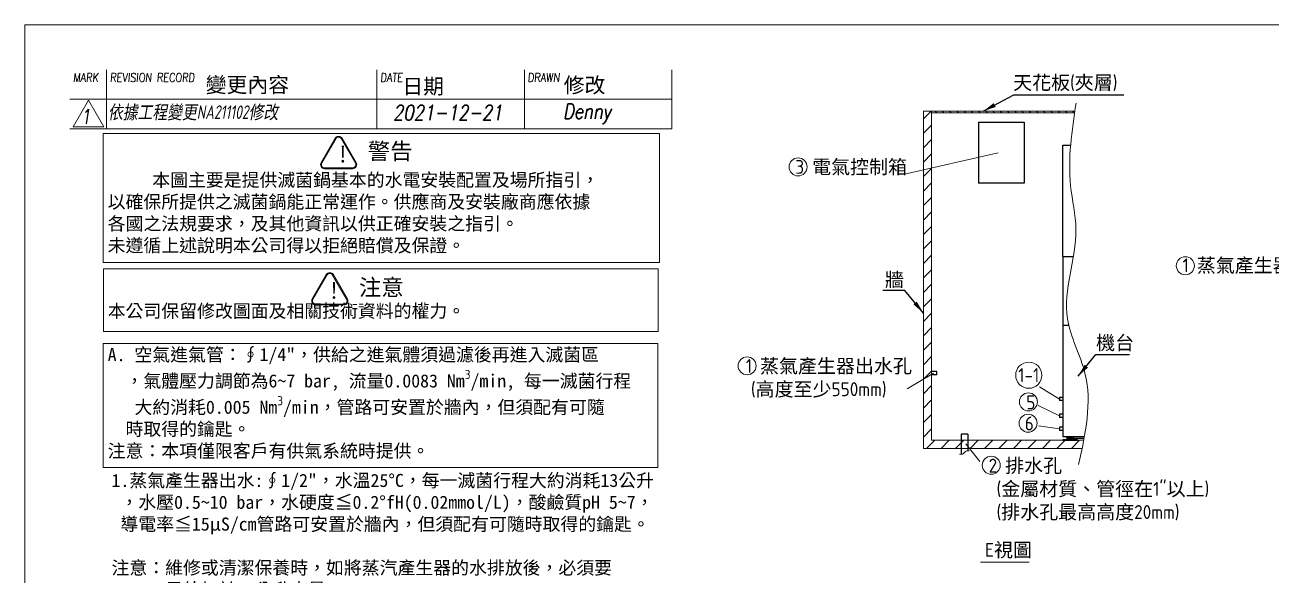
# Model space of a CAD drawing. Header units: millimetres. Extents: x 14537 to 27722, y 108 to 9378.
# Drawn here: x 14537 to 22145, y 6018 to 9378 of the extents above; entities that cross this region are included whole.
import ezdxf

# ---------------------------------------------------------------- set-up
doc = ezdxf.new("R2010")
doc.units = ezdxf.units.MM
doc.header["$MEASUREMENT"] = 0
doc.linetypes.add('CENTER2', pattern=[28.575, 19.05, -3.175, 3.175, -3.175])
doc.linetypes.add('HIDDEN', pattern=[9.525, 6.35, -3.175])
doc.layers.get('0').update_dxf_attribs({"lineweight": 25})
for name, color, linetype, lineweight in [('D', 3, 'Continuous', 13), ('F', 7, 'Continuous', 15), ('H', 2, 'HIDDEN', 15), ('S', 4, 'Continuous', 15), ('T', 4, 'Continuous', 15)]:
    doc.layers.add(name, color=color, linetype=linetype, lineweight=lineweight)
doc.styles.get("Standard").update_dxf_attribs({"font": 'KAIU.TTF'})
doc.styles.add('STU25', font='isocp2.shx')
doc.styles.add('Text', font='romans.shx', dxfattribs={"width": 0.8, "oblique": 10})
doc.dimstyles.new('STU25$7', dxfattribs={"dimscale": 40, "dimtxt": 2.5, "dimasz": 2, "dimexe": 1.25, "dimexo": 0.625, "dimgap": 1, "dimtad": 0, "dimdec": 4, "dimdsep": 46, "dimtxsty": 'STU25', "dimcen": 2.5, "dimazin": 2, "dimtfac": 1, "dimtdec": 4, "dimtmove": 0, "dimatfit": 3, "dimfxl": 0, "dimtolj": 1, "dimtzin": 0, "dimarcsym": 0})

msp = doc.modelspace()

# ---------------------------------------------------------------- hatches: boundary and pattern name
at = {"layer": 'D'}
h = msp.add_hatch(color=11, dxfattribs=at)
edge = h.paths.add_edge_path()
edge.add_line((16430.817, 8685.585), (16345.458, 8537.739))
edge.add_arc((16367.108, 8525.239), 25, 149.9999999, 270)
edge.add_line((16367.108, 8500.239), (16537.826, 8500.239))
edge.add_arc((16537.826, 8525.239), 25, 270, 389.9999999)
edge.add_line((16559.477, 8537.739), (16474.118, 8685.585))
edge.add_arc((16452.467, 8673.085), 25, 30, 150)
edge = h.paths.add_edge_path(flags=16)
edge.add_arc((16452.467, 8673.085), 20, 30, 150)
edge.add_line((16435.147, 8683.085), (16349.788, 8535.239))
edge.add_arc((16367.108, 8525.239), 20, 149.9999999, 270)
edge.add_line((16367.108, 8505.239), (16537.826, 8505.239))
edge.add_arc((16537.826, 8525.239), 20, 270, 389.9999999)
edge.add_line((16555.147, 8535.239), (16469.788, 8683.085))
h = msp.add_hatch(color=11, dxfattribs=at)
edge = h.paths.add_edge_path()
edge.add_ellipse((16313.354, 7692.624), major_axis=(25, 0), ratio=1, start_angle=149.9999999, end_angle=270)
edge.add_line((16313.354, 7667.624), (16484.072, 7667.624))
edge.add_ellipse((16484.072, 7692.624), major_axis=(25, 0), ratio=1, start_angle=270, end_angle=389.9999999)
edge.add_line((16505.723, 7705.124), (16420.364, 7852.97))
edge.add_ellipse((16398.713, 7840.47), major_axis=(25, 0), ratio=1, start_angle=30, end_angle=150)
edge.add_line((16377.062, 7852.97), (16291.703, 7705.124))
edge = h.paths.add_edge_path(flags=16)
edge.add_ellipse((16313.354, 7692.624), major_axis=(20, 0), ratio=1, start_angle=149.9999999, end_angle=270)
edge.add_line((16313.354, 7672.624), (16484.072, 7672.624))
edge.add_ellipse((16484.072, 7692.624), major_axis=(20, 0), ratio=1, start_angle=270, end_angle=389.9999999)
edge.add_line((16501.392, 7702.624), (16416.033, 7850.47))
edge.add_ellipse((16398.713, 7840.47), major_axis=(20, 0), ratio=1, start_angle=30, end_angle=150)
edge.add_line((16381.392, 7850.47), (16296.033, 7702.624))
at = {"layer": 'H', "ltscale": 5}
h = msp.add_hatch(dxfattribs=at)
h.set_pattern_fill('ANSI31', color=256, scale=500, style=0)
h.set_pattern_definition([(45, (238080.196, 22950.31), (-44.194174, 44.194174), [])])
h.paths.add_polyline_path([(20073.052, 6841.144), (20073.052, 8841.144), (20073.052, 8851.144), (20023.052, 8851.144), (20023.052, 6791.144), (20991.329, 6791.144), (21001.281, 6841.144)])
at = {"layer": 'H'}
h = msp.add_hatch(dxfattribs=at)
h.set_pattern_fill('ANSI31', color=256, scale=250, angle=90, style=0)
h.set_pattern_definition([(135, (243334.852, 19220.61), (-22.097087, -22.097087), [])])
edge = h.paths.add_edge_path()
edge.add_spline(control_points=[(20945.442, 8841.144), (20945.953, 8844.478), (20946.466, 8847.811), (20946.982, 8851.144)], knot_values=[84.74449418, 84.74449418, 84.74449418, 84.74449418, 94.74380875, 94.74380875, 94.74380875, 94.74380875], degree=3, periodic=0)
edge.add_line((20946.982, 8851.144), (20073.052, 8851.144))
edge.add_line((20073.052, 8851.144), (20073.052, 8841.144))
edge.add_line((20073.052, 8841.144), (20945.442, 8841.144))

# ---------------------------------------------------------------- linework, layer by layer
for p, q in [((20358.416, 8784.857), (20358.416, 8410.987)), ((20873.052, 7964.144), (20873.052, 8644.144)), ((20873.052, 8644.144), (20920.971, 8644.144)), ((20873.052, 7964.144), (20873.052, 7544.144)), ((20873.052, 7964.144), (20938.769, 7964.144)), ((20873.052, 7544.144), (20873.052, 6864.144)), ((20873.052, 7544.144), (20910.005, 7544.144)), ((20873.052, 7544.144), (20910.005, 7544.144)), ((20853.052, 7103.145), (20853.052, 7083.145)), ((20873.052, 7103.145), (20853.052, 7103.145)), ((20873.052, 7083.145), (20853.052, 7083.145)), ((20873.052, 7001.144), (20853.052, 7001.144)), ((20853.052, 7001.144), (20853.052, 6981.144)), ((20873.052, 6981.144), (20853.052, 6981.144)), ((20873.052, 6921.144), (20853.052, 6921.144)), ((20853.052, 6921.144), (20853.052, 6901.144)), ((20873.052, 6901.144), (20853.052, 6901.144)), ((20873.052, 6864.144), (21005.532, 6864.144)), ((20898.052, 6854.144), (20898.052, 6864.144)), ((20898.052, 6854.144), (21003.713, 6854.144)), ((20938.052, 6854.144), (20938.052, 6864.144))]:
    msp.add_line(p, q)
at = {"linetype": 'Continuous'}
for p, q in [((20105.427, 7261.144), (20073.052, 7261.144)), ((20105.427, 7241.144), (20073.052, 7241.144)), ((20105.427, 7241.144), (20105.427, 7261.144)), ((20293.052, 6878.262), (20253.052, 6878.262)), ((20253.052, 6878.262), (20253.052, 6755.005)), ((20293.052, 6878.262), (20293.052, 6776.838)), ((20931.331, 6854.144), (20904.773, 6854.144)), ((20904.773, 6854.144), (20904.773, 6844.144)), ((20911.412, 6854.144), (20911.412, 6844.144)), ((20924.691, 6854.144), (20924.691, 6844.144)), ((20931.331, 6844.144), (20931.331, 6854.144)), ((20962.552, 6844.144), (20873.552, 6844.144)), ((20873.552, 6844.144), (20873.552, 6841.144)), ((20873.552, 6841.144), (20962.552, 6841.144)), ((20962.552, 6841.144), (20962.552, 6844.144))]:
    msp.add_line(p, q, dxfattribs=at)
at = {"linetype": 'CENTER2'}
for p, q in [((20904.773, 6847.425), (20901.492, 6844.144)), ((20931.331, 6847.425), (20934.612, 6844.144))]:
    msp.add_line(p, q, dxfattribs=at)
at = {"linetype": 'Continuous'}
msp.add_lwpolyline([(20358.416, 8784.857), (20638.623, 8784.857), (20638.623, 8410.987), (20358.416, 8410.987)], dxfattribs=at)
at = {"layer": 'D', "color": 11}
for p, q in [((16430.817, 8685.585), (16345.458, 8537.739)), ((16435.147, 8683.085), (16349.788, 8535.239)), ((16469.788, 8683.085), (16555.147, 8535.239)), ((16474.118, 8685.585), (16559.477, 8537.739)), ((16367.108, 8505.239), (16537.826, 8505.239)), ((16367.108, 8500.239), (16537.826, 8500.239)), ((16377.062, 7852.97), (16291.703, 7705.124)), ((16381.392, 7850.47), (16296.033, 7702.624)), ((16416.033, 7850.47), (16501.392, 7702.624)), ((16420.364, 7852.97), (16505.723, 7705.124)), ((16313.354, 7672.624), (16484.072, 7672.624)), ((16313.354, 7667.624), (16484.072, 7667.624)), ((20370.432, 6095.836), (20668.86, 6095.836))]:
    msp.add_line(p, q, dxfattribs=at)
at = {"layer": 'D'}
for p, q in [((20479.172, 8596.878), (19906.987, 8465.713)), ((20084.858, 7251.889), (19924.136, 7155.926)), ((20730.455, 7167.83), (20853.052, 7093.145)), ((20723.612, 7052.789), (20853.052, 6991.144)), ((20724.564, 6929.771), (20853.052, 6911.144)), ((20282.427, 6818.671), (20367.706, 6712.369))]:
    msp.add_line(p, q, dxfattribs=at)
at = {"layer": 'D', "color": 11}
for points in [[(15015.469, 8714.501), (18410.831, 8715.32), (18410.831, 7926.501), (15015.469, 7926.501)], [(15016.638, 7887.804), (18403.446, 7887.804), (18403.446, 7505.543), (15016.638, 7505.543)], [(15015.469, 7433.274), (18402.276, 7433.274), (18402.276, 6675.171), (15015.469, 6675.171)]]:
    msp.add_lwpolyline(points, close=True, dxfattribs=at)
at = {"layer": 'D'}
for centre, radius in [((19257.621, 8510.89), 55), ((21621.796, 7907.302), 55), ((18946.588, 7295.925), 55), ((20665.957, 7238.56), 80), ((20664.042, 7075.579), 55), ((20662.043, 6945.606), 55), ((20437.071, 6688.86), 55)]:
    msp.add_circle(centre, radius, dxfattribs=at)
at = {"layer": 'D', "color": 11}
for centre, radius, start, end in [((16452.467, 8673.085), 25, 30, 150), ((16452.467, 8673.085), 20, 30, 150), ((16367.108, 8525.239), 25, 149.9999999, 270), ((16367.108, 8525.239), 20, 149.9999999, 270), ((16537.826, 8525.239), 25, 270, 29.9999999), ((16537.826, 8525.239), 20, 270, 29.9999999), ((16398.713, 7840.47), 25, 30, 150), ((16398.713, 7840.47), 20, 30, 150), ((16313.354, 7692.624), 25, 149.9999999, 270), ((16313.354, 7692.624), 20, 149.9999999, 270), ((16484.072, 7692.624), 25, 270, 29.9999999), ((16484.072, 7692.624), 20, 270, 29.9999999)]:
    msp.add_arc(centre, radius, start, end, dxfattribs=at)
at = {"layer": 'D'}
msp.add_spline([(20242.388, 6756.145), (20260.717, 6756.145), (20287.123, 6776.014), (20302.345, 6776.014)], degree=3, dxfattribs=at)
at = {"layer": 'F', "color": 7}
for p, q in [((15036.388, 9104.314), (15036.388, 8744.314)), ((16686.538, 8744.314), (16686.538, 9104.314)), ((17586.538, 8744.314), (17586.538, 9104.314)), ((18486.538, 8744.314), (18486.538, 9104.314)), ((18486.538, 8924.314), (14811.388, 8924.314)), ((14811.388, 8744.314), (18486.538, 8744.314))]:
    msp.add_line(p, q, dxfattribs=at)
at = {"layer": 'F'}
msp.add_line((18486.538, 9104.314), (18486.538, 8744.314), dxfattribs=at)
at = {"layer": 'F', "color": 6}
msp.add_lwpolyline([(14537.367, 9378.335), (14537.367, 108.335), (27722.367, 108.335), (27722.367, 9378.335)], close=True, dxfattribs=at)
msp.add_lwpolyline([(14537.367, 9378.335), (14537.367, 108.335), (27722.367, 108.335), (27722.367, 9378.335)], close=True, dxfattribs=at)
at = {"layer": 'F', "color": 7}
msp.add_lwpolyline([(14925.604, 8918.645), (14832.113, 8756.714), (15019.095, 8756.714)], close=True, dxfattribs=at)
at = {"layer": 'S', "linetype": 'Continuous'}
for p, q in [((20023.052, 6791.144), (20023.052, 8851.144)), ((20946.982, 8851.144), (20023.052, 8851.144)), ((20073.052, 6841.144), (20073.052, 8841.144)), ((20945.442, 8841.144), (20073.052, 8841.144)), ((20023.052, 6791.144), (20991.329, 6791.144)), ((20073.052, 6841.144), (21001.281, 6841.144))]:
    msp.add_line(p, q, dxfattribs=at)
at = {"layer": 'S'}
msp.add_line((20073.052, 8851.144), (20073.052, 8841.144), dxfattribs=at)
msp.add_spline([(20954.605, 8900.445), (20921.634, 8395.607), (20953.996, 8130.31), (20902.217, 7583.537), (21009.011, 7250.298), (20970.13, 6692.96)], degree=3, dxfattribs=at)

# ---------------------------------------------------------------- texts
at = {"lineweight": -3}
for s, p in [('變更內容', (15640.722, 8965.529)), ('日期', (16840.883, 8956.629)), ('修改', (17826.362, 8963.749))]:
    msp.add_text(s, height=93.4085, dxfattribs=at).set_placement(p)
at = {"layer": 'D', "color": 11, "attachment_point": 1}
for s, insert, char_height in [('{\\C3;天花板\\Fisocp2.shx;(\\f標楷體|b0|i0|c136|p65;夾層\\Fisocp2.shx;)}', (20570.376, 9068.398), 85), ('\\A1;\\P     本圖主要是提供滅菌鍋基本的水電安裝配置及場所指引，\\P以確保所提供之滅菌鍋能正常運作。供應商及安裝廠商應依據\\P各國之法規要求，及其他資訊以供正確安裝之指引。\\P未遵循上述說明本公司得以拒絕賠償及保證。\\P\\P\\P本公司保留修改圖面及相關技術資料的權力。\\P\\PA. 空氣進氣管：∮1/4"，供給之進氣體須過濾後再進入滅菌區\\P  ，氣體壓力調節為6~7 bar, 流量0.0083 Nm{\\Fisocp2.shx;\\H0.7x;\\S3^ ;}/min, 每一滅菌行程\\P   大約消耗0.005 Nm{\\Fisocp2.shx;\\H0.7x;\\S3^ ;}/min，管路可安置於牆內，但須配有可隨\\P  時取得的鑰匙。\\P注意：本項僅限客戶有供氣系統時提供。', (15042.607, 8604.708), 80), ('{\\C3;牆}', (19787.727, 7865.692), 85), ('{\\C3;機台}', (21077.375, 7479.215), 85), ('1.蒸氣產生器出水:∮1/2"，水溫25%%DC，每一滅菌行程大約消耗13公升\\P ，水壓0.5~10 bar，水硬度≦0.2%%DfH(0.02mmol/L)，酸鹼質pH 5~7，\\P 導電率≦15μS/cm管路可安置於牆內，但須配有可隨時取得的鑰匙。\\P\\P注意：維修或清潔保養時，如將蒸汽產生器的水排放後，必須要\\P      另外加計15公升水量。\\P2.排水管路∮1"以上金屬管，必須抗腐蝕2"G，並且需耐100%%DC以上。 \\P3.電氣控制箱，9kW，線長4 m。(配線至滅菌鍋)\\P    \\P\\P\\P\\P注意:配線請依當地法規規定配置。\\P{\\fDFKai-SB|b0|i0|c136|p65;注意:三相系統有可能會有相位交錯問題需進行相位交換，請參閱說明書\\P     或維修手冊。}\\P4.排風機需加柵網，排風量200 Kcal/h。(載體區域)\\P4-1.排風機需加柵網，排風量400 Kcal/h。(滅菌區域)\\P4-2.排風機需加柵網，排風量200 Kcal/h。(卸載區域)\\P\\P注意:(卸載區域)空調須獨立安裝，不得與其他區相通。\\P\\P5.蒸氣產生器排水管(5)及儀器之(6)排氣管於管路裝配時加裝逆止閥。\\P\\PB.為維持儀器乾燥之效能及排水效能，將儀器水平調整至前低後\\P  高，其傾斜角度約略為1%%D~2%%D。', (15066.159, 6635.979), 80), ('{\\Fisocp2.shx;E}視圖', (20398.799, 6214.012), 85)]:
    msp.add_mtext(s, dxfattribs=dict(at, insert=insert, char_height=char_height))
at = {"layer": 'D', "color": 11, "attachment_point": 1, "style": 'STU25'}
for s, insert, char_height in [('{\\f標楷體|b0|i0|c136|p65;!}', (16444.157, 8638.356), 100), ('{\\f標楷體|b0|i0|c136|p65;警告}', (16630.669, 8657.724), 100), ('{\\C3;3 \\f標楷體|b0|i0|c136|p65;電氣控制箱}', (19240.724, 8553.533), 85), ('{\\C3;1 \\f標楷體|b0|i0|c136|p65;蒸氣產生器出水孔}', (21604.945, 7952.23), 85), ('{\\f標楷體|b0|i0|c136|p65;注意}', (16576.915, 7825.109), 100), ('{\\f標楷體|b0|i0|c136|p65;!}', (16390.402, 7805.741), 100), ('{\\C3;1 \\f標楷體|b0|i0|c136|p65;蒸氣產生器出水孔\\P\\f???|b0|i0|c0|p65; \\Fisocp2.shx;(\\f標楷體|b0|i0|c136|p65;高度至少\\Fisocp2.shx;550mm)}', (18938.085, 7337.307), 85), ('{\\C3;1-1}', (20601.663, 7281.826), 85), ('{\\C3;5}', (20650.777, 7115), 85), ('{\\C3;6}', (20641.423, 6986.601), 85), ('{\\C3;2 \\f標楷體|b0|i0|c136|p65;排水孔\\P\\Fisocp2.shx; (\\f標楷體|b0|i0|c136|p65;金屬材質、管徑在\\Fisocp2.shx;1"\\f標楷體|b0|i0|c136|p65;以上\\Fisocp2.shx;)\\P (\\f標楷體|b0|i0|c136|p65;排水孔最高高度\\Fisocp2.shx;20mm)}', (20420.699, 6728.696), 85)]:
    msp.add_mtext(s, dxfattribs=dict(at, insert=insert, char_height=char_height))
at = {"layer": 'F', "color": 1, "lineweight": 15, "style": 'Text', "oblique": 5, "width": 0.8}
for s, p in [('MARK', (14831.29, 9030.014)), ('REVISION RECORD', (15056.29, 9030.014)), ('DATE', (16706.44, 9030.014)), ('DRAWN', (17606.44, 9030.014))]:
    msp.add_text(s, height=54, dxfattribs=at).set_placement(p)
at = {"layer": 'T', "lineweight": 20, "style": 'Text', "oblique": 10, "width": 0.8}
for s, height, p in [('1', 90, (14876.666, 8773.187)), ('2021-12-21', 92, (16784.882, 8796.989)), ('Denny', 92, (17822.811, 8805.253))]:
    msp.add_text(s, height=height, dxfattribs=at).set_placement(p)
at = {"layer": 'T', "linetype": 'Continuous', "lineweight": 20, "insert": (15044.648, 8886.874), "char_height": 82.79908, "attachment_point": 1, "style": 'Text'}
msp.add_mtext('{\\fDFKai-SB|b0|i0|c136|p65;依據工程變更\\Fisocp2.shx|c136;NA211102\\fDFKai-SB|b0|i0|c136|p65;修改}', dxfattribs=at)

# ---------------------------------------------------------------- leaders
at = {"layer": 'D'}
for points in [[(20387.61, 8851.144), (20574.238, 8951.764), (21246.144, 8951.764)], [(20023.052, 7618.05), (19908.681, 7755.841), (19774.897, 7755.841)], [(20966.73, 7231.907), (21075.292, 7364.877), (21281.555, 7364.877)]]:
    msp.add_leader(points, dimstyle='STU25$7', override={"dimgap": 1, "dimtad": 0}, dxfattribs=at)

doc.saveas('drawing.dxf')
